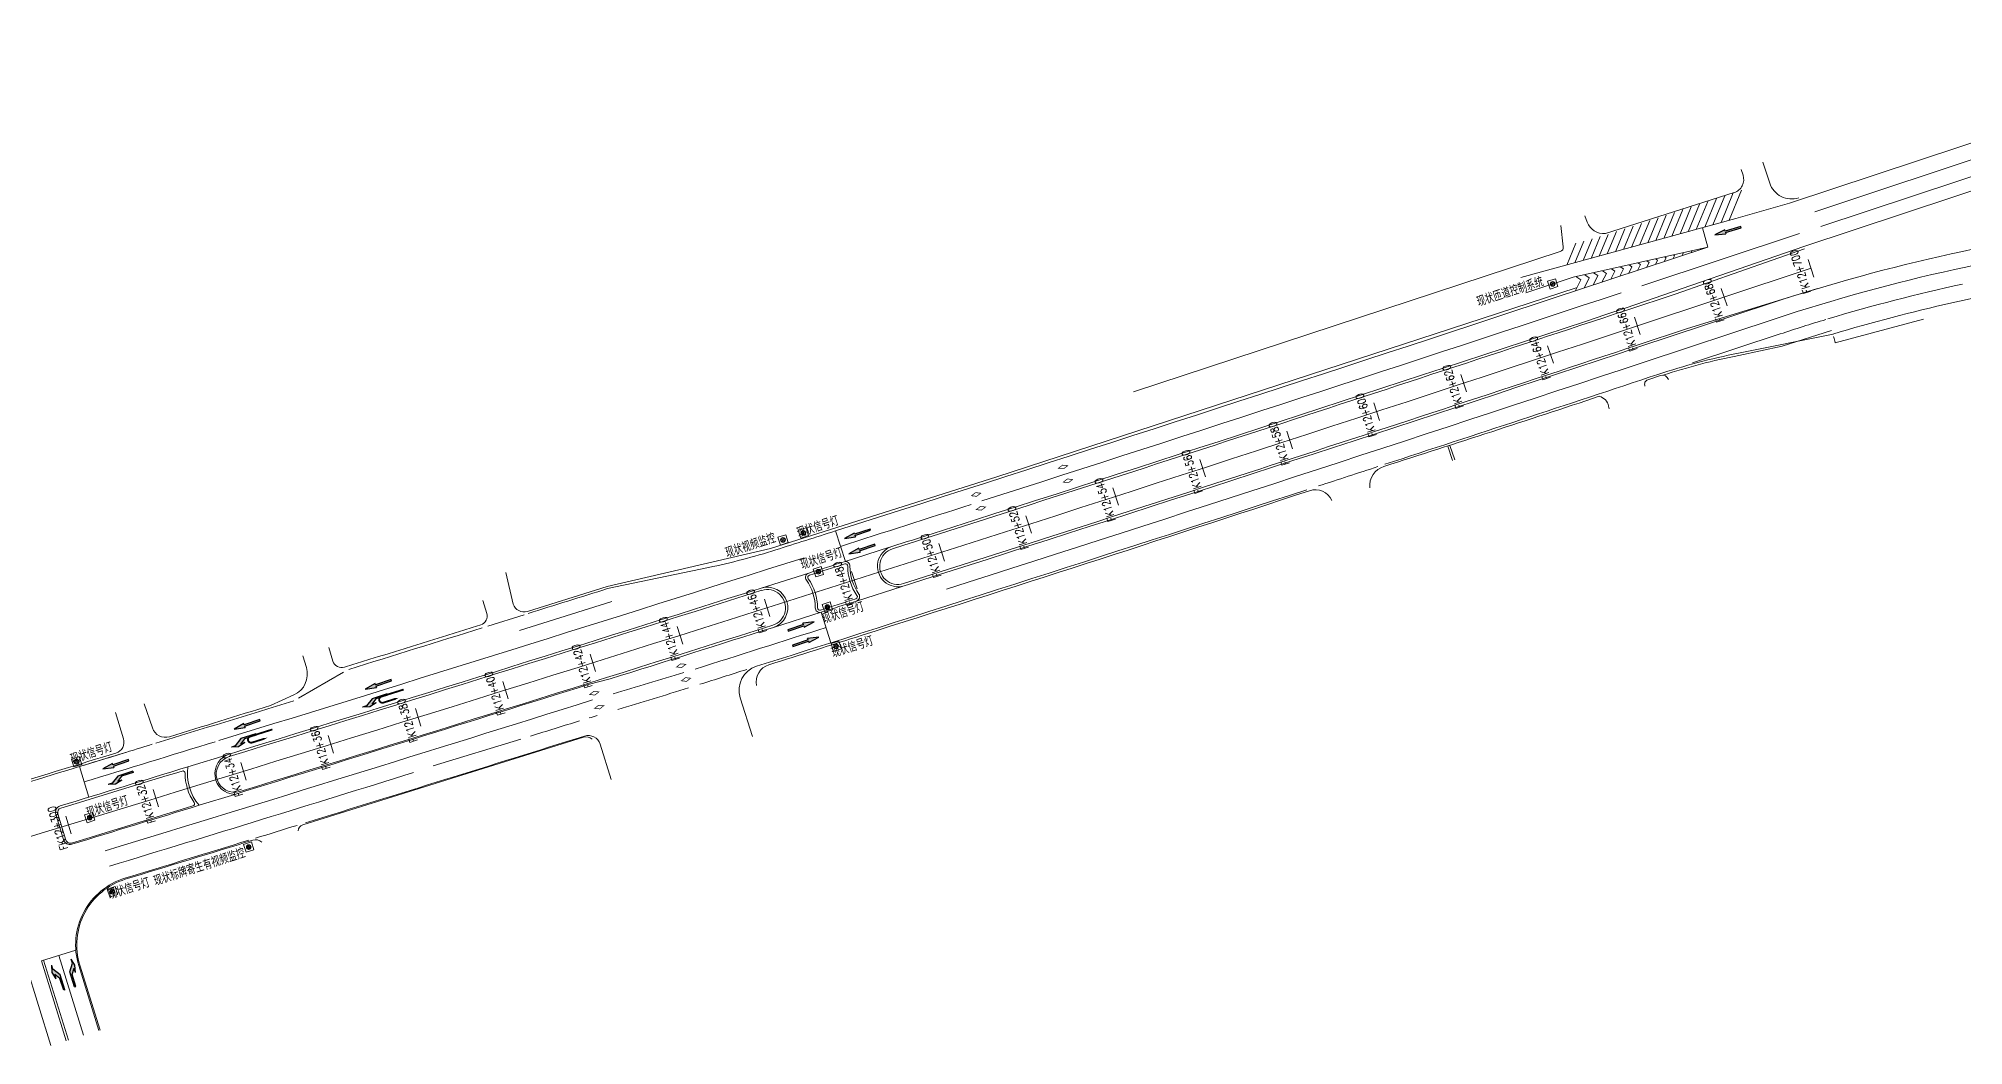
# Model space of a CAD drawing. Header units: millimetres. Extents: x 523446 to 528898, y 388189 to 392165.
# Drawn here: x 528251.7 to 528672.6, y 390045 to 390265.2 of the extents above; entities that cross this region are included whole.
import ezdxf
from ezdxf.enums import TextEntityAlignment as Align

# ---------------------------------------------------------------- set-up
doc = ezdxf.new("R2010")
doc.units = ezdxf.units.MM
doc.linetypes.add('33', pattern=[6, 3, -3])
for name, color, linetype, lineweight in [('0-现状交通设施2018', 7, 'Continuous', 0), ('0-现状信号灯', 7, 'Continuous', 40), ('000-scy-中分带', 2, 'Continuous', 60), ('000-scy-机动车道线', 5, 'Continuous', 60)]:
    doc.layers.add(name, color=color, linetype=linetype, lineweight=lineweight)
for name, color, linetype in [('FZZD-标注路线桩号', 7, 'Continuous'), ('MEDS道路平面中线-FZZD', 7, 'Continuous'), ('标线（实）', 1, 'Continuous'), ('标线（虚）', 1, '33'), ('箭头', 7, 'Continuous')]:
    doc.layers.add(name, color=color, linetype=linetype)
doc.styles.add('HZTXT_S', font='TXT_S.shx', dxfattribs={"width": 0.75, "bigfont": 'HZTXT.shx'})
doc.styles.add('MEDS', font='TXT_S.SHX', dxfattribs={"width": 0.75, "bigfont": 'hztxt.shx'})

# ---------------------------------------------------------------- blocks, each defined once
blk = doc.blocks.new('y')
blk.add_hatch(color=0).paths.add_polyline_path([(0.5500000000000007, 0.2249999999999988), (0.5500000000000007, -0.2750000000000011), (0.75, 0.5249999999999989), (0.5500000000000007, 1.274999999999999), (0.5500000000000007, 0.8249999999999988), (0, -8.47806673350119e-16), (0, -1.725000000000001), (0.1500000000000004, -1.725000000000001), (0.1500000000000004, -0.3750000000000009)])
at = {"color": 0}
for p, q in [((0, -8.881784197001252e-16), (0.5500000000000007, 0.8249999999999988)), ((0.1500000000000004, -0.3750000000000009), (0.5500000000000007, 0.2249999999999988)), ((0.75, 0.524999999999999), (0.5500000000000007, 1.274999999999999)), ((0.5500000000000007, 0.8249999999999988), (0.5500000000000007, 1.274999999999999)), ((0.5500000000000007, -0.2750000000000012), (0.75, 0.524999999999999)), ((0.5500000000000007, -0.2750000000000012), (0.5500000000000007, 0.2249999999999988)), ((0, -1.725000000000001), (0, -4.440892098500626e-16)), ((0, -1.725000000000001), (0.1500000000000004, -1.725000000000001)), ((0.1500000000000004, -1.725000000000001), (0.1500000000000004, -0.3750000000000009))]:
    blk.add_line(p, q, dxfattribs=at)
blk = doc.blocks.new('zx')
blk.add_hatch(color=0).paths.add_polyline_path([(0.07499999999999973, -1.2), (0.2249999999999996, -1.2), (0, 0), (-0.2250000000000001, -1.2), (-0.07500000000000019, -1.2), (-0.07500000000000019, -3), (0.07499999999999973, -3)])
at = {"color": 0}
for p, q in [((0, 0), (-0.2250000000000001, -1.2)), ((0.2249999999999996, -1.2), (0, 0)), ((-0.07500000000000018, -1.2), (-0.2250000000000001, -1.2)), ((-0.07500000000000018, -1.2), (-0.07500000000000018, -3)), ((0.07499999999999973, -3), (0.07499999999999973, -1.2)), ((0.07499999999999973, -1.2), (0.2249999999999996, -1.2)), ((-0.07500000000000018, -3), (0.07499999999999973, -3))]:
    blk.add_line(p, q, dxfattribs=at)
blk = doc.blocks.new('箭头（调头）')
at = {"color": 0}
blk.add_lwpolyline([(0, 0, 0.4, 0.4, 0), (0, 5.099999999998545, 0.4, 0.4, 0.9999999999999999), (-1.399999999994179, 5.099999999998545, 0.4, 0.4, 0), (-1.399999999994179, 4, 1.2, 0, 0), (-1.399999999994179, 1.599999999998545, 0, 0, 0)], format="xyseb", dxfattribs=at)
blk = doc.blocks.new('7')
at = {"layer": '0-现状信号灯', "linetype": 'Continuous', "lineweight": 0, "ltscale": 0.005}
for p, q in [((525414.8998679431, 388753.3593147711), (525416.6155864513, 388753.903658412)), ((525415.444211584, 388751.643596263), (525414.8998679431, 388753.3593147711)), ((525417.1599300923, 388752.187939904), (525415.444211584, 388751.643596263)), ((525415.9374142907, 388753.2836228181), (525415.5550406991, 388752.5458674628)), ((525416.1805043139, 388753.2636822056), (525415.7114769937, 388752.3587362973)), ((525416.3737923226, 388753.1476530984), (525415.9177153029, 388752.2676936266)), ((525416.511550422, 388752.9244840396), (525416.1794835215, 388752.2837909074)), ((525416.6155864513, 388753.903658412), (525417.1599300923, 388752.187939904))]:
    blk.add_line(p, q, dxfattribs=at)
blk.add_ellipse((525416.0179651701, 388752.7739053484), major_axis=(0.3648974809175849, 0.3648974809175849), ratio=0.9999999999947542, start_param=3.156470216024712, end_param=9.439655523204298, dxfattribs=at)

msp = doc.modelspace()

# ---------------------------------------------------------------- hatches: boundary and pattern name
at = {"layer": '箭头', "linetype": 'ByBlock', "lineweight": 0}
h = msp.add_hatch(color=256, dxfattribs=at)
h.paths.add_polyline_path([(528475.5564159468, 390172.0211217215), (528474.4894346809, 390171.2001156442), (528475.8282873748, 390171.0587881377), (528476.8952686405, 390171.8797942146)])
h.paths.add_polyline_path([(528476.5065942694, 390171.7699887812), (528475.7843652014, 390171.2142578861), (528474.878109052, 390171.3099210777), (528475.6003381199, 390171.8656519731)], flags=16)
h = msp.add_hatch(color=256, dxfattribs=at)
h.paths.add_polyline_path([(528456.5326970736, 390166.0046429065), (528455.4657158077, 390165.1836368292), (528456.8045685017, 390165.0423093227), (528457.8715497673, 390165.8633153996)])
h.paths.add_polyline_path([(528457.4828753963, 390165.7535099662), (528456.7606463282, 390165.1977790711), (528455.8543901788, 390165.2934422627), (528456.5766192467, 390165.8491731581)], flags=16)
h = msp.add_hatch(color=256, dxfattribs=at)
h.paths.add_polyline_path([(528476.6154355543, 390168.9931373512), (528475.5484542884, 390168.1721312739), (528476.8873069823, 390168.0308037674), (528477.954288248, 390168.8518098443)])
h.paths.add_polyline_path([(528477.5656138769, 390168.7420044109), (528476.8433848089, 390168.1862735157), (528475.9371286595, 390168.2819367074), (528476.6593577274, 390168.8376676028)], flags=16)
h = msp.add_hatch(color=256, dxfattribs=at)
h.paths.add_polyline_path([(528457.5917166811, 390162.9766585362), (528456.5247354152, 390162.1556524589), (528457.8635881091, 390162.0143249524), (528458.9305693748, 390162.8353310293)])
h.paths.add_polyline_path([(528458.5418950038, 390162.7255255959), (528457.8196659357, 390162.1697947007), (528456.9134097863, 390162.2654578924), (528457.6356388542, 390162.8211887878)], flags=16)
h = msp.add_hatch(color=256, dxfattribs=at)
h.paths.add_polyline_path([(528392.3226926095, 390127.6137398174), (528393.3896738754, 390128.4347458947), (528392.0508211815, 390128.5760734011), (528390.9838399158, 390127.7550673243)])
h.paths.add_polyline_path([(528391.3725142869, 390127.8648727577), (528392.094743355, 390128.4206036528), (528393.0009995044, 390128.3249404612), (528392.2787704364, 390127.7692095658)], flags=16)
h = msp.add_hatch(color=256, dxfattribs=at)
h.paths.add_polyline_path([(528393.381712217, 390124.5857554471), (528394.4486934829, 390125.4067615244), (528393.109840789, 390125.5480890308), (528392.0428595233, 390124.727082954)])
h.paths.add_polyline_path([(528392.4315338944, 390124.8368883874), (528393.1537629624, 390125.3926192825), (528394.0600191118, 390125.2969560909), (528393.3377900439, 390124.7412251955)], flags=16)
h = msp.add_hatch(color=256, dxfattribs=at)
h.paths.add_polyline_path([(528373.3261208897, 390121.5866315251), (528374.3931021556, 390122.4076376024), (528373.0542494617, 390122.5489651088), (528371.9872681961, 390121.7279590319)])
h.paths.add_polyline_path([(528372.3759425671, 390121.8377644654), (528373.0981716352, 390122.3934953605), (528374.0044277846, 390122.2978321689), (528373.2821987167, 390121.7421012735)], flags=16)
h = msp.add_hatch(color=256, dxfattribs=at)
h.paths.add_polyline_path([(528374.3851404972, 390118.5586471548), (528375.4521217631, 390119.3796532321), (528374.1132690692, 390119.5209807385), (528373.0462878036, 390118.6999746616)])
h.paths.add_polyline_path([(528373.4349621746, 390118.8097800951), (528374.1571912427, 390119.3655109902), (528375.0634473921, 390119.2698477986), (528374.3412183241, 390118.7141169032)], flags=16)

# ---------------------------------------------------------------- linework, layer by layer
at = {"layer": '000-scy-中分带', "linetype": 'ByBlock', "lineweight": 0}
for points in [[(528637.8162160487, 390219.2460578458), (528609.4944027372, 390209.3363799729), (528598.942962448, 390205.8407117162, -0.002814750413492738), (528438.3745760756, 390153.6460433171, 1.000000000029938), (528440.8048222925, 390146.0241065124, 0.002814750413472975), (528601.4588679346, 390198.2466206197), (528612.0103079417, 390201.7422887827), (528640.6788418697, 390210.5552912868)], [(528421.9983181503, 390140.7257089789, 0.1558711108855834), (528419.9747403056, 390147.1082552358, -0.5078667423659743), (528420.2314728145, 390147.8738192967, 0.0001348090014409964), (528427.9381619279, 390150.32260121, -0.5078667422125531), (528428.5897040919, 390149.8456392401, 0.1558711108854428), (528430.621385502, 390143.4656678716, -0.5080964909750378), (528430.3652773635, 390142.6996675753, -0.0001348942257608154), (528422.6496022621, 390140.2480303859, -0.5080964908624549), (528421.9983181504, 390140.7257089789)], [(528258.8961965052, 390089.2927417341, 0.0004622789951565719), (528285.4266040622, 390097.4090363242, 0.5080964599349219), (528285.6904514289, 390098.1724054045, -0.1558711108790634), (528283.723443286, 390104.5726118837, 0.5078667732932959), (528283.0767615903, 390105.0561434171, -0.0004622297152350011), (528256.5633255899, 390096.9450429208, 0.4141940323980838), (528255.8984398503, 390095.6969269031), (528257.647997681, 390089.9576719377, 0.4142330847924601), (528258.8961969003, 390089.2927418546)]]:
    msp.add_lwpolyline(points, format="xyb", dxfattribs=at)
for centre, radius, start, end in [((523882.6768851935, 404440.9026573304), 14996.00003965342, 287.1049524980362, 287.5710400017836), ((528410.9983455663, 390140.7502417032), 3.999999899719882, 287.5702335402624, 107.5702335402625), ((523882.6767702142, 404440.9025799007), 15003.9999994666, 287.1049530075577, 287.5710400787791), ((528294.5210035652, 390104.3886924646), 4.0000000000294, 107.1049548082918, 287.1049548082918)]:
    msp.add_arc(centre, radius, start, end, dxfattribs=at)
at = {"layer": '000-scy-机动车道线', "linetype": 'ByBlock', "lineweight": 0}
for p, q in [((528630.2187382801, 390233.5842404435), (528628.6916486055, 390238.1936582531)), ((528624.3695686233, 390235.3407167062), (528623.9478542763, 390236.613633191)), ((528594.2871093752, 390222.6240844728), (528622.4276470691, 390231.5372849695)), ((528584.4965571406, 390224.3300144207), (528585.0704409498, 390219.7020040039)), ((528491.1155106653, 390187.9519730189), (528584.4064341327, 390218.630040639)), ((528587.849, 390210.71), (528461.1875094939, 390169.3463245111)), ((528632.9511108397, 390197.9880981445), (528643.734031449, 390201.3698025677)), ((528623.4506374836, 390195.9450611143), (528632.9511108397, 390197.9880981445)), ((528606.339, 390191.5279999999), (528603.53, 390190.599)), ((528559.7989834563, 390176.0931002417), (528560.8438890208, 390172.9317855572)), ((528560.2722145945, 390176.2482638078), (528561.3138261965, 390173.0871133303)), ((528461.1875094939, 390169.3463245111), (528411.728, 390153.7409999999)), ((528375.9898529634, 390145.4324667708), (528411.728, 390153.7409999999)), ((528355.4338742428, 390141.5457938766), (528353.866498975, 390148.4646338201)), ((528375.9838335715, 390145.431067361), (528358.5476364088, 390139.9642564566)), ((528348.8196112985, 390142.3088880656), (528349.6840099549, 390139.5298332871)), ((528315.156, 390132.0350000002), (528316.034336589, 390129.0882232495)), ((528310.2261657581, 390127.7051480573), (528309.4444060659, 390130.2749951224)), ((528274.786, 390119.7220000001), (528276.5530336451, 390114.4753855682)), ((528302.4071974364, 390119.3758491164), (528307.5131663984, 390121.6988369876)), ((528268.501705384, 390117.8200309661), (528270.2527126957, 390112.1081721078)), ((528309.4495193247, 390093.2900293868), (528370.7980957031, 390112.4490966797)), ((528260.7005381385, 390062.5806283439), (528265.1150216096, 390048.3736802999))]:
    msp.add_line(p, q, dxfattribs=at)
msp.add_lwpolyline([(528589.7780761718, 390226.4470825195), (528590.2692920666, 390225.0895927729, 0.3499201272988612), (528594.287109375, 390222.6240844727, 0.09402804991114104)], format="xyb", dxfattribs=at)
msp.add_lwpolyline([(528663.8526395238, 390203.8820262082), (528644.5449551444, 390198.665387069)], dxfattribs=at)
at = {"layer": '000-scy-机动车道线', "linetype": 'ByBlock', "lineweight": 0, "const_width": 0.2}
msp.add_lwpolyline([(528644.5449551444, 390198.6653870689), (528644.1537072089, 390200.1134633974)], dxfattribs=at)
at = {"layer": '000-scy-机动车道线', "linetype": 'ByBlock', "lineweight": 0, "flags": 128}
for points in [[(528623.4506374836, 390195.9450611143, 0.02865053319097378), (528606.8340549059, 390191.5962977174, 0.02865053319097378)], [(528595.1051025391, 390184.2561035156), (528594.9765930176, 390184.8681030273, 0.2868746845930576), (528592.9454205657, 390186.980829248, -2.644590549868461)], [(528431.7915601035, 390134.7584628226, -0.0003570397696970992), (528411.3553906106, 390128.2764837948)]]:
    msp.add_lwpolyline(points, format="xyb", dxfattribs=at)
at = {"layer": '000-scy-机动车道线', "linetype": 'ByBlock', "lineweight": 0}
for centre, radius, start, end in [((528621.5217844269, 390234.3972522548), 3, 287.5750156274263, 18.32991667885518), ((528634.9650452744, 390235.156681195), 5, 198.32991666726, 288.32991666726), ((528603.8475484219, 390189.6388347501), 1.011313159876319, 108.3002219245983, 203.9068001128276), ((528606.7717238344, 390190.2197558713), 1.377952327395146, 18.41687773135101, 108.3025050615902), ((527516.8839363747, 393413.0797342064), 3400.805333614465, 287.6118962981596, 288.4454861925509), ((528547.2196618208, 390167.3883274288), 4.5, 107.6118962981596, 185.6415531125037), ((525670.4513000783, 398852.069505016), 9144.206463000615, 287.5763865717059, 288.2202881363419), ((528530.8327165282, 390162.5413450919), 4, 25.03558381310539, 108.2202881437204), ((528357.8009448881, 390142.3501424079), 2.499999999952978, 198.7681498463743, 287.37813448164), ((523882.8786591224, 404440.9646493586), 14984.76747659934, 287.2182047347883, 287.3376417713547), ((528347.7742581686, 390138.9358230896), 2, 287.3376417713547, 17.27781089593767), ((528305.4426057602, 390126.2499663687), 5, 294.4634153693332, 16.9200102353863), ((528317.9510059037, 390129.6595189162), 2, 196.5975765806828, 287.2182047347883), ((528412.5626093716, 390124.4630046926), 4, 107.5660301768574, 190.5671112576002), ((523882.8786063098, 404440.9648284036), 14988.00018771679, 287.0612929988326, 287.1498103183102), ((528279.396117191, 390115.4329219657), 3, 198.6132694157769, 287.0612929988326), ((528371.3835608291, 390110.5367100139), 2, 47.21661893702721, 107.0118106562674), ((523882.8786088066, 404440.9648218415), 14988.0001807111, 286.9200102143009, 287.0145843266326), ((523882.8786615409, 404440.9646489958), 15015, 286.9912286704622, 287.1026348615713), ((528299.1422796717, 390088.0240215434), 2, 47.71244247451586, 107.1026348615713), ((528309.8966689436, 390091.8582272991), 1.5, 107.3435051483687, 174.9397676035929), ((528275.0249493056, 390067.0316107882), 15, 106.9912286704622, 197.2614345510136)]:
    msp.add_arc(centre, radius, start, end, dxfattribs=at)
at = {"layer": '000-scy-机动车道线', "linetype": 'ByBlock', "lineweight": 0, "extrusion": (0.2231243363583162, 0.02766792477173149, 0.9743972580336456)}
msp.add_arc((322206.1902743037, -557927.0113819622, 128736.5433336576), 1, 190.8561545454366, 269.9999999988519, dxfattribs=at)
at = {"layer": '000-scy-机动车道线', "linetype": 'ByBlock', "lineweight": 0, "ltscale": 0.05}
msp.add_arc((528267.8625033594, 390111.3754379615), 2.49999999998219, 287.0145843266326, 17.04325993803689, dxfattribs=at)
at = {"layer": 'FZZD-标注路线桩号', "color": 7, "linetype": 'ByBlock', "lineweight": 0}
for p, q in [((528639.8591733185, 390213.0754571673), (528638.6012207168, 390216.8725027625)), ((528620.8739453425, 390206.785694159), (528619.6159927408, 390210.5827397543)), ((528601.8887173665, 390200.4959311508), (528600.6307647649, 390204.292976746)), ((528582.8973649389, 390194.2166637715), (528581.644193707, 390198.0152900842)), ((528563.8975287921, 390187.962637796), (528562.6494235079, 390191.7629316266)), ((528544.8893708354, 390181.7339504868), (528543.6463337175, 390185.5359050793)), ((528525.872924861, 390175.5306129172), (528524.6349581191, 390179.3342215124)), ((528506.8482246759, 390169.3526361152), (528505.6153305111, 390173.1578919513)), ((528487.8153041016, 390163.200031064), (528486.5874847056, 390167.006927376)), ((528468.7741969746, 390157.0728087015), (528467.5514545302, 390160.8813387217)), ((528449.7249371457, 390150.9709799205), (528448.5072738266, 390154.7811368781)), ((528430.6675584802, 390144.8945555688), (528429.4549764512, 390148.7063326902)), ((528411.6020948578, 390138.8435464489), (528410.3945962748, 390142.6569369576)), ((528392.5285801729, 390132.8179633181), (528391.3261671823, 390136.6329604348)), ((528373.4470483338, 390126.8178168886), (528372.2497230732, 390130.634413831)), ((528354.3575332633, 390120.8431178273), (528353.1652978614, 390124.6613078103)), ((528335.2600688981, 390114.8938767558), (528334.0729254745, 390118.7136529917)), ((528316.1546891896, 390108.9701042508), (528314.9726398546, 390112.7914599486)), ((528297.0414281025, 390103.0718108431), (528295.8644749577, 390106.8947392095)), ((528277.9203196164, 390097.1990070188), (528276.748464754, 390101.0235012574)), ((528258.791397724, 390091.3517032182), (528257.6246432272, 390095.1777565301))]:
    msp.add_line(p, q, dxfattribs=at)
at = {"layer": 'MEDS道路平面中线-FZZD', "color": 4, "linetype": 'ByBlock', "lineweight": 0}
msp.add_line((528600.200915368, 390202.043667394), (528639.230426947, 390214.97405614), dxfattribs=at)
at = {"layer": 'MEDS道路平面中线-FZZD', "color": 233, "linetype": 'ByBlock', "lineweight": 0}
msp.add_arc((523882.878659094, 404440.964649352), 14999.99999999925, 286.9200102206823, 288.3299166746406, dxfattribs=at)
at = {"layer": '标线（实）', "linetype": 'ByBlock', "lineweight": 0}
for p, q in [((528634.5163839274, 390229.2140623505), (528743.2276095087, 390265.2298450275)), ((528690.4967498182, 390237.2257246057), (528637.6579890653, 390219.72036291)), ((528575.8054207184, 390212.933150524), (528622.7805842847, 390225.8519177503)), ((528587.2143753115, 390213.0190591023), (528616.6348259004, 390219.6028655629)), ((528588.1561528402, 390210.1707165866), (528616.6348259004, 390219.6028655629)), ((528598.7857186574, 390206.3153425099), (528637.6590811857, 390219.720724727)), ((528576.9017525603, 390209.6092878723), (528587.214375698, 390213.01905923)), ((528601.6161120097, 390197.7719899202), (528630.286335921, 390207.2703701305)), ((528623.3519468886, 390196.4352245222), (528644.0550166139, 390200.6036268054)), ((528425.9229534924, 390157.5518631324), (528428.0897043224, 390150.8461194133)), ((528447.2812926786, 390157.0139056497), (528456.3211276717, 390159.9057129532)), ((528376.1096858693, 390144.9482384004), (528398.1504492089, 390149.5486173778)), ((528450.0234679139, 390148.4418298753), (528459.0551542956, 390151.3310352088)), ((528422.801408094, 390139.77063099), (528424.9056429042, 390133.0943500419)), ((528371.8394107661, 390123.9555541382), (528376.6849276163, 390125.213692068)), ((528405.0999049792, 390121.0580754386), (528407.7604699283, 390112.6244242335)), ((528374.4690371024, 390110.8943086009), (528376.8718481128, 390103.2278794628)), ((528260.5923308848, 390106.0159124554), (528262.6341511053, 390099.3203196322)), ((528255.4201686042, 390095.5511304175), (528257.0968278844, 390090.0510120848)), ((528252.2881012143, 390063.5361938787), (528259.8187834031, 390065.8761807603)), ((528256.1079441921, 390064.7231225306), (528261.5339188175, 390047.2609346903)), ((528252.2881012143, 390063.5361938787), (528257.7140758398, 390046.074006038)), ((528252.7655815865, 390063.6845599602), (528258.191556212, 390046.2223721196)), ((528260.4617979524, 390062.5064453032), (528264.8762814229, 390048.2994972611))]:
    msp.add_line(p, q, dxfattribs=at)
at = {"layer": '标线（实）', "linetype": 'ByBlock', "lineweight": 0, "ltscale": 0.03}
msp.add_line((528615.4762010498, 390223.8431194922), (528616.6348259004, 390219.6028655629), dxfattribs=at)
at = {"layer": '标线（实）', "linetype": 'ByBlock', "lineweight": 0}
for points in [[(528610.6007131664, 390222.502298337), (528613.0343665279, 390228.4178235015)], [(528612.3686511896, 390222.9885037711), (528614.8497025996, 390229.0192402285)], [(528614.1319412251, 390223.4634112571), (528616.6650386712, 390229.6206569555)], [(528616.0150129725, 390223.9946441257), (528618.5922295181, 390230.2591309161)], [(528617.7887906298, 390224.4950440678), (528620.4075655898, 390230.8605476432)], [(528619.5625682885, 390224.9954440102), (528622.2188900884, 390231.4522133679)], [(528621.3363459475, 390225.4958439528), (528624.03422616, 390232.053630095)], [(528598.2251470067, 390219.0988602992), (528600.3270140263, 390224.2079064121)], [(528599.9930850298, 390219.5850657333), (528602.142350098, 390224.8093231391)], [(528601.7610230524, 390220.0712711672), (528603.9576861697, 390225.4107398662)], [(528603.528961075, 390220.5574766011), (528605.7730222413, 390226.0121565932)], [(528605.2968990982, 390221.0436820352), (528607.588358313, 390226.6135733203)], [(528607.0648371208, 390221.5298874691), (528609.4036943846, 390227.2149900473)], [(528608.8327751438, 390222.0160929031), (528611.2190304563, 390227.8164067744)], [(528585.8495808474, 390215.6954222617), (528587.8092537205, 390220.4588344953)], [(528587.6175188702, 390216.1816276956), (528589.5771917432, 390220.9450399292)], [(528589.3854568929, 390216.6678331296), (528591.3451297659, 390221.4312453631)], [(528591.1533949156, 390217.1540385635), (528593.1130677887, 390221.917450797)], [(528592.9213329384, 390217.6402439974), (528594.8810058114, 390222.4036562309)], [(528594.6892709611, 390218.1264494313), (528596.696341883, 390223.005072958)], [(528596.457208984, 390218.6126548653), (528598.5116779547, 390223.6064896851)], [(528599.4435346968, 390215.7557411367), (528600.0835239396, 390215.3191126166), (528599.3614757858, 390213.8819244482)], [(528601.3809081971, 390216.1892930338), (528601.9487738169, 390215.8018703886), (528601.3080969194, 390214.5266462193)], [(528603.3182816973, 390216.622844931), (528603.8140236943, 390216.2846281605), (528603.2547180527, 390215.1713679902)], [(528605.201339186, 390215.8160897612), (528605.6792735711, 390216.7673859341), (528605.2556551975, 390217.0563968281)], [(528607.1930286981, 390217.4899487253), (528607.5445234489, 390217.2501437044), (528607.1479603195, 390216.4608115322)], [(528609.1304021983, 390217.9235006224), (528609.4097733262, 390217.7329014764), (528609.0945814529, 390217.1055333031)], [(528611.0677756986, 390218.3570525196), (528611.2750232036, 390218.2156592484), (528611.0412025863, 390217.7502550741)], [(528613.0051491989, 390218.7906044167), (528613.1402730809, 390218.6984170203), (528612.9878237196, 390218.3949768451)], [(528614.9425226992, 390219.2241563139), (528615.0055229582, 390219.1811747923), (528614.934444853, 390219.039698616)], [(528587.8192936948, 390213.1544297537), (528588.8920246756, 390212.4225659848), (528587.6819142954, 390210.0139228603)], [(528589.756667195, 390213.5879816508), (528590.757274553, 390212.9053237568), (528589.628370119, 390210.6583155934)], [(528591.6940406956, 390214.0215335481), (528592.6225244303, 390213.3880815288), (528591.5749912525, 390211.3030373643)], [(528593.6314141956, 390214.4550854451), (528594.4877743076, 390213.8708393007), (528593.5216123858, 390211.9477591353)], [(528595.5687876963, 390214.8886373424), (528596.3530241849, 390214.3535970727), (528595.4682335192, 390212.5924809063)], [(528597.5061611965, 390215.3221892394), (528598.2182740623, 390214.8363548446), (528597.4148546527, 390213.2372026772)]]:
    msp.add_lwpolyline(points, dxfattribs=at)
msp.add_lwpolyline([(528421.4983193938, 390140.7268241015, 0.1558711108863574), (528419.5667223602, 390146.8192546194, -0.5078667423943559), (528420.080187378, 390148.3503827413, 0.000134809001440636), (528427.7866195332, 390150.7990830068, -0.5078667422017019), (528429.0897038614, 390149.845159067, 0.15587111088544), (528431.0290361166, 390143.755186397, -0.5080964909859227), (528430.5168198392, 390142.2231858044, -0.0001348942257602219), (528422.8008876174, 390139.7714669156, -0.5080964909054726)], format="xyb", close=True, dxfattribs=at)
at = {"layer": '标线（实）', "linetype": 'ByBlock', "lineweight": 0, "ltscale": 0.03}
for points in [[(528356.8278849378, 390135.7589334401), (528377.033630424, 390142.0939515911)], [(528337.9849774527, 390106.1945372522), (528357.1192173857, 390112.0152641991)]]:
    msp.add_lwpolyline(points, dxfattribs=at)
at = {"layer": '标线（实）', "linetype": 'ByBlock', "lineweight": 0}
for centre, radius, start, end in [((528754.6663993464, 389831.8374868847), 395.4999999998738, 96.42970336485328, 108.32991666726), ((528754.6704208644, 389831.8388143303), 385, 98.68542895389803, 106.7068103029014), ((523882.8786590941, 404440.9646493525), 14988.5, 287.7002818322158, 288.2959800824103), ((523882.8786590941, 404440.9646493525), 14995.5, 287.7573997730789, 288.3299166746406), ((523882.8786590941, 404440.9646493525), 15004.5, 287.7573997730789, 288.3299166746406), ((528653.0578159717, 390048.8960387374), 150.5, 101.3838597646323, 108.32991666726), ((523882.795187076, 404441.217454068), 15011.76622871846, 288.0978957055692, 288.3375944621696), ((523882.8599147784, 404441.0234996153), 15011.56176314477, 287.5470828606133, 288.0292148022577), ((523864.6166482106, 404435.0938740604), 14992, 287.7173844563997, 287.8320374510137), ((523882.8786614906, 404440.9646489958), 14988.50000001519, 287.5917256840282, 287.6440119228482), ((523882.8786590941, 404440.9646493525), 14995.5, 287.6848251031676, 287.7211573034494), ((528367.4005423432, 390296.873744996), 150.4999999998626, 281.7895969531725, 287.5917256840282), ((528439.5896991839, 390149.8350749147), 4.500000541536064, 107.6848250968127, 287.6848251031676), ((523882.8786590941, 404440.9646493525), 15004.5, 287.6848131741804, 287.7211681712619), ((523882.8786590941, 404440.9646493525), 14995.5, 287.1049396923258, 287.5702335402624), ((523882.9038406396, 404440.8843951346), 14985.41588895776, 287.3781346419952, 287.4479082215144), ((528410.9983455072, 390140.750241676), 4.499999999993481, 287.5702335476282, 107.5702335402625), ((523882.8786591306, 404440.9646493613), 14985.4999999975, 287.2212231504715, 287.337980599584), ((523882.8786590941, 404440.9646493525), 15004.5, 287.4274084306043, 287.5702335402624), ((523865.2013165454, 404435.3399325433), 15008, 287.568334557114, 287.6828653569506), ((528410.3450904199, 390122.7127747136), 5.5, 107.547082357465, 197.5089284064236), ((523882.8786590941, 404440.9646493525), 15004.25, 287.0993038556265, 287.4083156134496), ((523882.8786590941, 404440.9646493525), 14988.5, 287.0487984161907, 287.1695977377802), ((523882.8786590941, 404440.9646493525), 14992, 286.9820091009627, 287.0966619227356), ((523882.8786615409, 404440.9646489958), 15014.75, 287.1487937187474, 287.3924880751502), ((528371.8449052831, 390110.0718536203), 2.75, 17.40202624235347, 107.3924880751502), ((523882.8786615409, 404440.9646489958), 14988.5, 286.9200102143009, 287.0222311600333), ((523882.8786590941, 404440.9646493525), 14988.5, 286.9820091009627, 287.0175010302536), ((528294.7227679398, 390104.4507219341), 4.499999999993192, 107.1049524980362, 267.9139504435871), ((523882.8786590941, 404440.9646493525), 14995.5, 286.9571694660424, 287.0687100431632), ((528294.7227679398, 390104.4507219341), 10.49999999999319, 171.7098927038967, 220.9628178223833), ((528256.8549823426, 390095.9885198743), 1.5, 106.9571694523096, 196.9533489716815), ((523882.8786590941, 404440.9646493525), 15004.25, 286.9571680017148, 287.0682829341687), ((528258.5316416225, 390090.4884015414), 1.5, 196.9533489716815, 286.9571680017148), ((523882.8786615409, 404440.9646489958), 15014.75, 286.9912286704622, 287.0991952343854), ((528275.0249493056, 390067.0316107882), 15.25, 106.9912286704622, 197.2614345510136)]:
    msp.add_arc(centre, radius, start, end, dxfattribs=at)
at = {"layer": '标线（虚）', "linetype": 'ByBlock', "lineweight": 0}
for p, q in [((528685.2141468775, 390242.32303919), (528640.0376239719, 390227.3561595292)), ((528686.4319243281, 390239.0394089635), (528641.3998298843, 390224.1203781247)), ((528622.787738387, 390225.8538852194), (528634.516355532, 390229.2140529431)), ((528602.2396943218, 390211.1467139565), (528636.7145217125, 390222.5681461453)), ((528602.7168205356, 390194.4495750242), (528631.3870444469, 390203.9479552345)), ((528613.3268761483, 390194.2775852684), (528632.4877529728, 390200.6255403385)), ((528425.9229534924, 390157.5518631324), (528439.9484295311, 390162.0204531814)), ((528427.7871006712, 390150.7981789688), (528437.7495703917, 390153.9686480386)), ((528409.6399096014, 390145.0403059984), (528420.080187378, 390148.3503827413)), ((528430.5168198392, 390142.2231858043), (528440.4787506427, 390145.3953477991)), ((528412.3618466485, 390136.4582957231), (528422.801408094, 390139.77063099)), ((528308.5293671148, 390121.012806623), (528318.3759590605, 390126.6335919637)), ((528284.3324856014, 390105.9646680785), (528293.399214708, 390108.7516761122)), ((528286.7938486368, 390097.5672461633), (528294.558966185, 390099.9537041461)), ((528248.9457386087, 390062.4976313084), (528254.3717132343, 390045.0354434672))]:
    msp.add_line(p, q, dxfattribs=at)
at = {"layer": '标线（虚）', "color": 8, "linetype": 'ByBlock', "lineweight": 0}
msp.add_line((528349.9293105447, 390136.7465077793), (528357.8749263773, 390139.2301257395), dxfattribs=at)
at = {"layer": '标线（虚）', "linetype": 'ByBlock', "lineweight": 0, "ltscale": 0.2}
for centre, radius, start, end in [((528754.6663993464, 389831.8374868847), 391.9999999998738, 96.42970336485328, 108.32991666726), ((528754.6663993464, 389831.8374868847), 388.4999999998738, 102.22927869172, 106.7206930723075), ((523882.8786590941, 404440.9646493525), 14992, 287.7682504402508, 288.3299166746406), ((528754.6663993464, 389831.8374868847), 388.4999999998738, 106.782260108814, 108.32991666726), ((523882.8786590941, 404440.9646493525), 15008, 287.717586190432, 288.3299166746406), ((523882.8786590941, 404440.9646493525), 15011.5, 288.0395187721354, 288.091713023463), ((523882.8786590941, 404440.9646493525), 14992, 287.0999336952282, 287.612171094084), ((523882.8786590941, 404440.9646493525), 15008, 287.568334557114, 287.5683348999115), ((527948.9648071837, 391550.4652580785), 1494.936836617838, 287.4105585991513, 287.8223955307824), ((527969.1126421478, 391496.4310987855), 1433.851425933902, 286.5396730590022, 287.186466649699), ((527948.9648071837, 391550.4652580785), 1494.936836617838, 286.6902942243871, 287.3116317936055), ((523882.8786590941, 404440.9646493525), 15007.75, 286.98198503374, 287.4079149865972), ((523909.1603557503, 404355.9938634656), 14922.30760878367, 287.3504655789607, 287.3937383371526), ((527948.9648071837, 391550.4652580785), 1494.936836617838, 286.4409676426279, 286.5100051912517), ((523882.8786590941, 404440.9646493525), 14988.5, 287.0193546604502, 287.0457195704232), ((523909.1603557503, 404355.9938634656), 14922.30760878367, 286.9806524904754, 287.2475390720023)]:
    msp.add_arc(centre, radius, start, end, dxfattribs=at)
at = {"layer": '标线（虚）', "linetype": 'ByBlock', "lineweight": 0, "ltscale": 0.1}
msp.add_arc((523882.878702929, 404440.9645147813), 15014.74985954897, 287.1050638934473, 287.1413899495107, dxfattribs=at)

# ---------------------------------------------------------------- block references
at = {"layer": '0-现状交通设施2018', "color": 6, "linetype": 'ByBlock', "lineweight": 0}
for p in [(3166.723232234712, 1458.798140565923), (2998.425678507076, 1402.82702945458), (3002.881680737715, 1404.343129388697), (3006.148174452828, 1395.858021233173), (3008.135860525421, 1388.113172864367), (3010.049153933418, 1379.570565553615), (2843.949272826896, 1354.298758466088), (2846.848513684585, 1342.107752245152), (2881.605696210638, 1335.642817511456), (2851.781524930382, 1325.895794318232)]:
    msp.add_blockref('7', p, dxfattribs=at)
at = {"layer": '箭头', "linetype": 'ByBlock', "lineweight": 0}
for name, p, xscale, yscale, zscale, rotation in [('zx', (528618.1702332796, 390222.3321834107), 2.00000000007365, 2.00000000007365, 2.00000000007365, 105.7666384275487), ('zx', (528427.8591773645, 390155.9020626769), 2.000000000016832, 2.000000000016832, 2.000000000016832, 108.7573799725253), ('zx', (528428.8778045465, 390152.5535706785), 2.000000000016832, 2.000000000016832, 2.000000000016832, 108.7573799725253), ('zx', (528421.2358985882, 390137.6992748278), 2.000000000054267, 2.000000000054267, 2.000000000054267, 288.7573799756832), ('zx', (528422.2545257702, 390134.3507828294), 2.000000000054267, 2.000000000054267, 2.000000000054267, 288.7573799756832), ('zx', (528323.1154784788, 390122.9635016905), 2.000000000016832, 2.000000000016832, 2.000000000016832, 108.7573799725253), ('y', (528324.6018017567, 390120.8612307897), -1.999999999936958, 2, 2, 108.3316230091098), ('zx', (528294.4141184915, 390114.2324115596), 2.000000000016832, 2.000000000016832, 2.000000000016832, 108.7573799725253), ('y', (528295.9004417694, 390112.1301406585), -1.999999999936958, 2, 2, 108.3316230091098), ('zx', (528265.7127585041, 390105.5013214286), 2.000000000016832, 2.000000000016832, 2.000000000016832, 108.7573799725253), ('y', (528268.9859117302, 390103.9447071468), -1.999999999936958, 2, 2, 108.3316230091098), ('y', (528256.3809374137, 390060.4886655626), -1.999999999940245, 2, 2, 18.00000000057564), ('y', (528258.5140847161, 390061.1707707049), 2.000000000043292, 2.000000000043292, 2.000000000043292, 17.42025664612335)]:
    msp.add_blockref(name, p, dxfattribs=dict(at, xscale=xscale, yscale=yscale, zscale=zscale, rotation=rotation))
at = {"layer": '箭头', "linetype": 'ByBlock', "lineweight": 0, "rotation": 107.4628151100553}
for p in [(528331.5058036569, 390122.8759013996), (528302.8044436696, 390114.1448112684)]:
    msp.add_blockref('箭头（调头）', p, dxfattribs=at)

# ---------------------------------------------------------------- texts
at = {"layer": '0-现状交通设施2018', "linetype": 'ByBlock', "lineweight": 0, "style": 'HZTXT_S', "width": 0.7}
for s, p in [('现状匝道控制系统', (528580.6343572361, 390212.1269958689)), ('现状视频监控', (528412.7501841878, 390156.0769036411)), ('现状信号灯', (528426.5829484266, 390159.8805495639)), ('现状信号灯', (528427.349840751, 390152.887717785)), ('现状信号灯', (528432.1137562933, 390141.0539773857)), ('现状信号灯', (528434.1337016475, 390133.6056226762)), ('现状信号灯', (528267.764303458, 390110.3823138102)), ('现状信号灯', (528271.2400476856, 390098.6602539408)), ('现状标牌寄生有视频监控', (528296.7269896464, 390087.1967691829)), ('现状信号灯', (528275.9345423641, 390080.7574337366))]:
    msp.add_text(s, height=2, rotation=17.83871168778781, dxfattribs=at).set_placement(p, align=Align.MIDDLE_RIGHT)
at = {"layer": 'FZZD-标注路线桩号', "color": 7, "linetype": 'ByBlock', "lineweight": 0, "style": 'MEDS', "width": 0.8}
for s, rotation, p in [('FK12+700', 108.3299166748904, (528636.9045065906, 390214.2034839964)), ('FK12+680', 108.3299166748904, (528617.9192786146, 390207.9137209881)), ('FK12+660', 108.3299166748904, (528598.9340506386, 390201.6239579799)), ('FK12+640', 108.2577828908679, (528579.9441207064, 390195.3484095484)), ('FK12+620', 108.1813885187184, (528560.9457961788, 390189.0983202247)), ('FK12+600', 108.104994146569, (528541.9391550885, 390182.8735675483)), ('FK12+580', 108.0285997744196, (528522.9242312255, 390176.6741625855)), ('FK12+560', 107.9522054022706, (528503.9010583939, 390170.5001163573)), ('FK12+540', 107.8758110301209, (528484.8696704124, 390164.35143984)), ('FK12+520', 107.7994166579717, (528465.830101115, 390158.2281439644)), ('FK12+500', 107.7230222858225, (528446.7823843496, 390152.1302396164)), ('FK12+480', 107.646627913673, (528427.7265539789, 390146.0577376368)), ('FK12+460', 107.5702335415237, (528408.6626438798, 390140.0106488211)), ('FK12+440', 107.4938391693742, (528389.5906879436, 390133.9889839197)), ('FK12+420', 107.4174447972247, (528370.5107200763, 390127.9927536377)), ('FK12+400', 107.3410504250756, (528351.4227741978, 390122.0219686352)), ('FK12+380', 107.264656052926, (528332.3268842419, 390116.0766395268)), ('FK12+360', 107.1882616807769, (528313.2230841572, 390110.156776882)), ('FK12+340', 107.1118673086273, (528294.1114079057, 390104.2623912251)), ('FK12+320', 107.0354729364784, (528274.9918894641, 390098.3934930348)), ('FK12+300', 106.9590785643287, (528255.8645628222, 390092.5500927449))]:
    msp.add_text(s, height=1.75, rotation=rotation, dxfattribs=at).set_placement(p, align=Align.MIDDLE)

doc.saveas('drawing.dxf')
